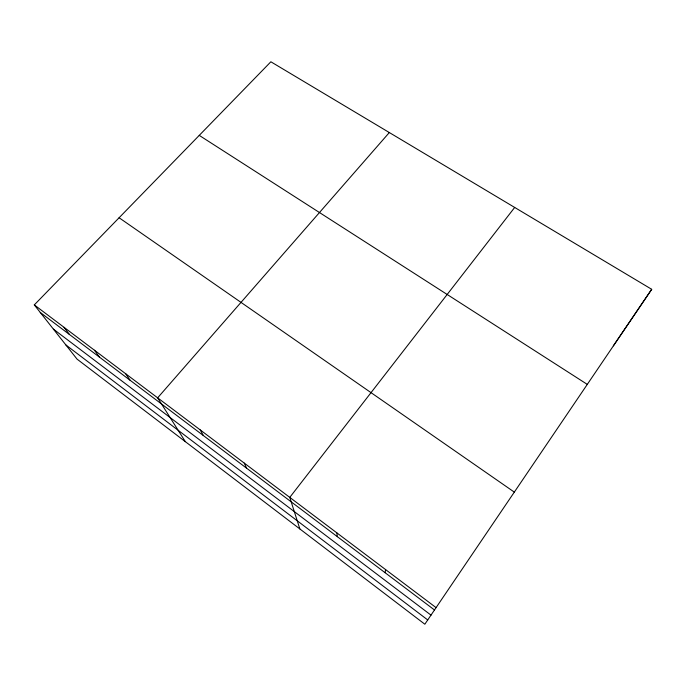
<?xml version="1.0" encoding="UTF-8"?>
<svg xmlns="http://www.w3.org/2000/svg" width="686" height="686" viewBox="0 0 686 686"><rect width="100%" height="100%" fill="white"/><g stroke="black" fill="none" stroke-linecap="round" stroke-linejoin="round"><path stroke-width="1.03" d="M385.095 572.707L385.618 569.612M613.353 345.847L651.7 289.303L270.867 61.783L34.3 304.901L77.046 359.112L424.84 624.217L651.7 289.303M514.68 207.446L289.766 497.393L299.859 528.957M389.322 132.552L157.643 397.837L185.374 441.69M199.249 135.382L587.302 384.4M119.098 217.754L514.346 492.136M34.3 304.901L436.116 607.659M40.26 312.456L434.521 610.008M53.405 329.134L431.014 615.145M65.873 344.947L427.738 619.955M64.021 327.299L69.5 334.528M94.462 350.237L99.436 357.123M125.667 373.741L130.108 380.267M200.235 429.933L203.356 435.55M244.25 463.093L246.557 468.152M336.86 532.876L337.349 536.675"/></g></svg>
